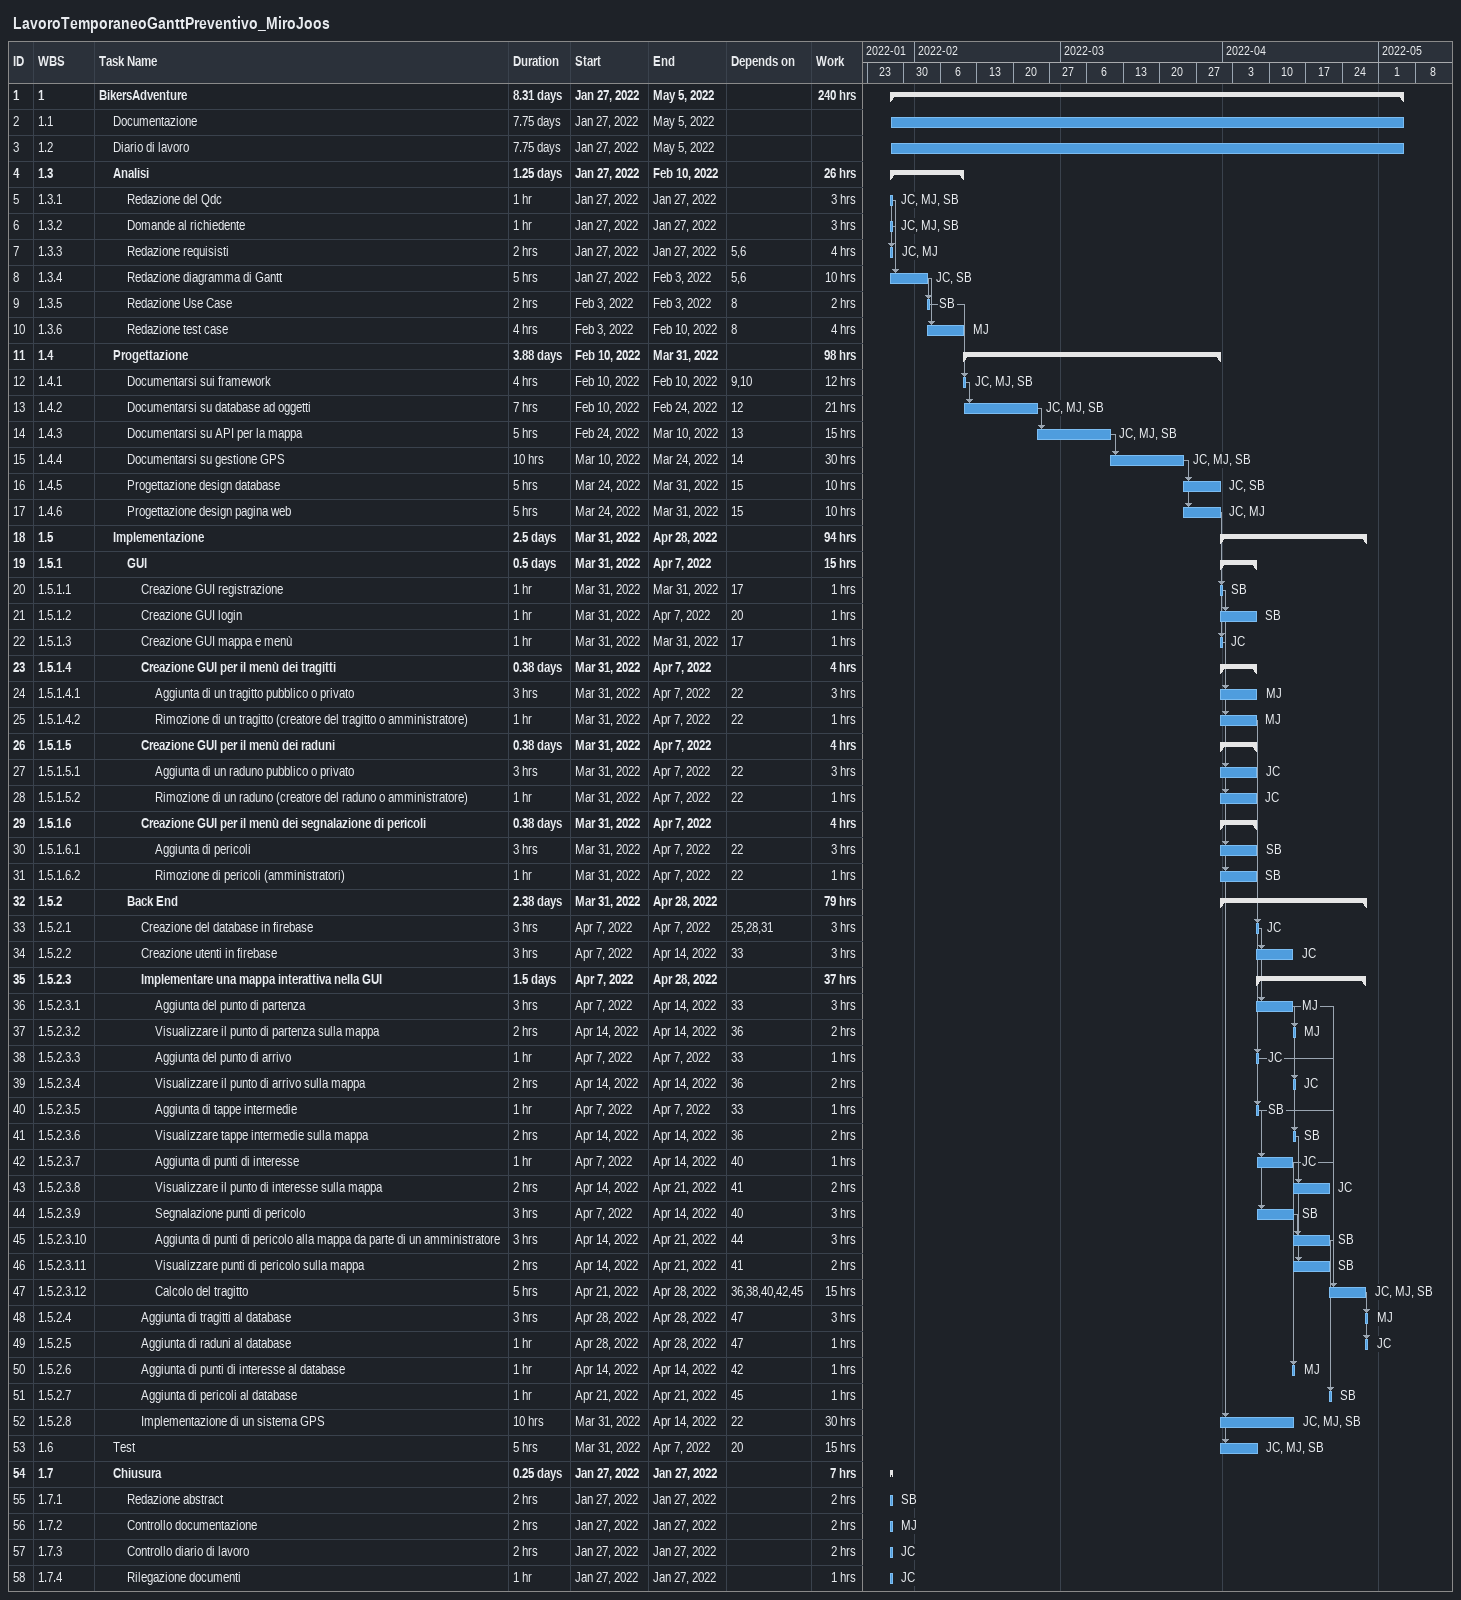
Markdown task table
LavoroTemporaneoGanttPreventivo_MiroJoos

| ID | WBS | Task | Duration | Start | Finish | Predecessors | Resources | Work (h) |
|---|---|---|---|---|---|---|---|---|
| 1 | 1 | **BikersAdventure** | 8.31d | 2022-01-27 | 2022-05-05 |  |  | 240 |
| 2 | 1.1 | Documentazione | 7.75d | 2022-01-27 | 2022-05-05 |  |  |  |
| 3 | 1.2 | Diario di lavoro | 7.75d | 2022-01-27 | 2022-05-05 |  |  |  |
| 4 | 1.3 | **Analisi** | 1.25d | 2022-01-27 | 2022-02-10 |  |  | 26 |
| 5 | 1.3.1 | Redazione del Qdc | 1h | 2022-01-27 | 2022-01-27 |  | JC, MJ, SB | 3 |
| 6 | 1.3.2 | Domande al richiedente | 1h | 2022-01-27 | 2022-01-27 |  | JC, MJ, SB | 3 |
| 7 | 1.3.3 | Redazione requisisti | 2h | 2022-01-27 | 2022-01-27 | 5, 6 | JC, MJ | 4 |
| 8 | 1.3.4 | Redazione diagramma di Gantt | 5h | 2022-01-27 | 2022-02-03 | 5, 6 | JC, SB | 10 |
| 9 | 1.3.5 | Redazione Use Case | 2h | 2022-02-03 | 2022-02-03 | 8 | SB | 2 |
| 10 | 1.3.6 | Redazione test case | 4h | 2022-02-03 | 2022-02-10 | 8 | MJ | 4 |
| 11 | 1.4 | **Progettazione** | 3.88d | 2022-02-10 | 2022-03-31 |  |  | 98 |
| 12 | 1.4.1 | Documentarsi sui framework | 4h | 2022-02-10 | 2022-02-10 | 9, 10 | JC, MJ, SB | 12 |
| 13 | 1.4.2 | Documentarsi su database ad oggetti | 7h | 2022-02-10 | 2022-02-24 | 12 | JC, MJ, SB | 21 |
| 14 | 1.4.3 | Documentarsi su API per la mappa | 5h | 2022-02-24 | 2022-03-10 | 13 | JC, MJ, SB | 15 |
| 15 | 1.4.4 | Documentarsi su gestione GPS | 10h | 2022-03-10 | 2022-03-24 | 14 | JC, MJ, SB | 30 |
| 16 | 1.4.5 | Progettazione design database | 5h | 2022-03-24 | 2022-03-31 | 15 | JC, SB | 10 |
| 17 | 1.4.6 | Progettazione design pagina web | 5h | 2022-03-24 | 2022-03-31 | 15 | JC, MJ | 10 |
| 18 | 1.5 | **Implementazione** | 2.5d | 2022-03-31 | 2022-04-28 |  |  | 94 |
| 19 | 1.5.1 | **GUI** | 0.5d | 2022-03-31 | 2022-04-07 |  |  | 15 |
| 20 | 1.5.1.1 | Creazione GUI registrazione | 1h | 2022-03-31 | 2022-03-31 | 17 | SB | 1 |
| 21 | 1.5.1.2 | Creazione GUI login | 1h | 2022-03-31 | 2022-04-07 | 20 | SB | 1 |
| 22 | 1.5.1.3 | Creazione GUI mappa e menù | 1h | 2022-03-31 | 2022-03-31 | 17 | JC | 1 |
| 23 | 1.5.1.4 | **Creazione GUI per il menù dei tragitti** | 0.38d | 2022-03-31 | 2022-04-07 |  |  | 4 |
| 24 | 1.5.1.4.1 | Aggiunta di un tragitto pubblico o privato | 3h | 2022-03-31 | 2022-04-07 | 22 | MJ | 3 |
| 25 | 1.5.1.4.2 | Rimozione di un tragitto (creatore del tragitto o amministratore) | 1h | 2022-03-31 | 2022-04-07 | 22 | MJ | 1 |
| 26 | 1.5.1.5 | **Creazione GUI per il menù dei raduni** | 0.38d | 2022-03-31 | 2022-04-07 |  |  | 4 |
| 27 | 1.5.1.5.1 | Aggiunta di un raduno pubblico o privato | 3h | 2022-03-31 | 2022-04-07 | 22 | JC | 3 |
| 28 | 1.5.1.5.2 | Rimozione di un raduno (creatore del raduno o amministratore) | 1h | 2022-03-31 | 2022-04-07 | 22 | JC | 1 |
| 29 | 1.5.1.6 | **Creazione GUI per il menù dei segnalazione di pericoli** | 0.38d | 2022-03-31 | 2022-04-07 |  |  | 4 |
| 30 | 1.5.1.6.1 | Aggiunta di pericoli | 3h | 2022-03-31 | 2022-04-07 | 22 | SB | 3 |
| 31 | 1.5.1.6.2 | Rimozione di pericoli (amministratori) | 1h | 2022-03-31 | 2022-04-07 | 22 | SB | 1 |
| 32 | 1.5.2 | **Back End** | 2.38d | 2022-03-31 | 2022-04-28 |  |  | 79 |
| 33 | 1.5.2.1 | Creazione del database in firebase | 3h | 2022-04-07 | 2022-04-07 | 25, 28, 31 | JC | 3 |
| 34 | 1.5.2.2 | Creazione utenti in firebase | 3h | 2022-04-07 | 2022-04-14 | 33 | JC | 3 |
| 35 | 1.5.2.3 | **Implementare una mappa interattiva nella GUI** | 1.5d | 2022-04-07 | 2022-04-28 |  |  | 37 |
| 36 | 1.5.2.3.1 | Aggiunta del punto di partenza | 3h | 2022-04-07 | 2022-04-14 | 33 | MJ | 3 |
| 37 | 1.5.2.3.2 | Visualizzare il punto di partenza sulla mappa | 2h | 2022-04-14 | 2022-04-14 | 36 | MJ | 2 |
| 38 | 1.5.2.3.3 | Aggiunta del punto di arrivo | 1h | 2022-04-07 | 2022-04-07 | 33 | JC | 1 |
| 39 | 1.5.2.3.4 | Visualizzare il punto di arrivo sulla mappa | 2h | 2022-04-14 | 2022-04-14 | 36 | JC | 2 |
| 40 | 1.5.2.3.5 | Aggiunta di tappe intermedie | 1h | 2022-04-07 | 2022-04-07 | 33 | SB | 1 |
| 41 | 1.5.2.3.6 | Visualizzare tappe intermedie sulla mappa | 2h | 2022-04-14 | 2022-04-14 | 36 | SB | 2 |
| 42 | 1.5.2.3.7 | Aggiunta di punti di interesse | 1h | 2022-04-07 | 2022-04-14 | 40 | JC | 1 |
| 43 | 1.5.2.3.8 | Visualizzare il punto di interesse sulla mappa | 2h | 2022-04-14 | 2022-04-21 | 41 | JC | 2 |
| 44 | 1.5.2.3.9 | Segnalazione punti di pericolo | 3h | 2022-04-07 | 2022-04-14 | 40 | SB | 3 |
| 45 | 1.5.2.3.10 | Aggiunta di punti di pericolo alla mappa da parte di un amministratore | 3h | 2022-04-14 | 2022-04-21 | 44 | SB | 3 |
| 46 | 1.5.2.3.11 | Visualizzare punti di pericolo sulla mappa | 2h | 2022-04-14 | 2022-04-21 | 41 | SB | 2 |
| 47 | 1.5.2.3.12 | Calcolo del tragitto | 5h | 2022-04-21 | 2022-04-28 | 36, 38, 40, 42, 45 | JC, MJ, SB | 15 |
| 48 | 1.5.2.4 | Aggiunta di tragitti al database | 3h | 2022-04-28 | 2022-04-28 | 47 | MJ | 3 |
| 49 | 1.5.2.5 | Aggiunta di raduni al database | 1h | 2022-04-28 | 2022-04-28 | 47 | JC | 1 |
| 50 | 1.5.2.6 | Aggiunta di punti di interesse al database | 1h | 2022-04-14 | 2022-04-14 | 42 | MJ | 1 |
| 51 | 1.5.2.7 | Aggiunta di pericoli al database | 1h | 2022-04-21 | 2022-04-21 | 45 | SB | 1 |
| 52 | 1.5.2.8 | Implementazione di un sistema GPS | 10h | 2022-03-31 | 2022-04-14 | 22 | JC, MJ, SB | 30 |
| 53 | 1.6 | Test | 5h | 2022-03-31 | 2022-04-07 | 20 | JC, MJ, SB | 15 |
| 54 | 1.7 | **Chiusura** | 0.25d | 2022-01-27 | 2022-01-27 |  |  | 7 |
| 55 | 1.7.1 | Redazione abstract | 2h | 2022-01-27 | 2022-01-27 |  | SB | 2 |
| 56 | 1.7.2 | Controllo documentazione | 2h | 2022-01-27 | 2022-01-27 |  | MJ | 2 |
| 57 | 1.7.3 | Controllo diario di lavoro | 2h | 2022-01-27 | 2022-01-27 |  | JC | 2 |
| 58 | 1.7.4 | Rilegazione documenti | 1h | 2022-01-27 | 2022-01-27 |  | JC | 1 |
